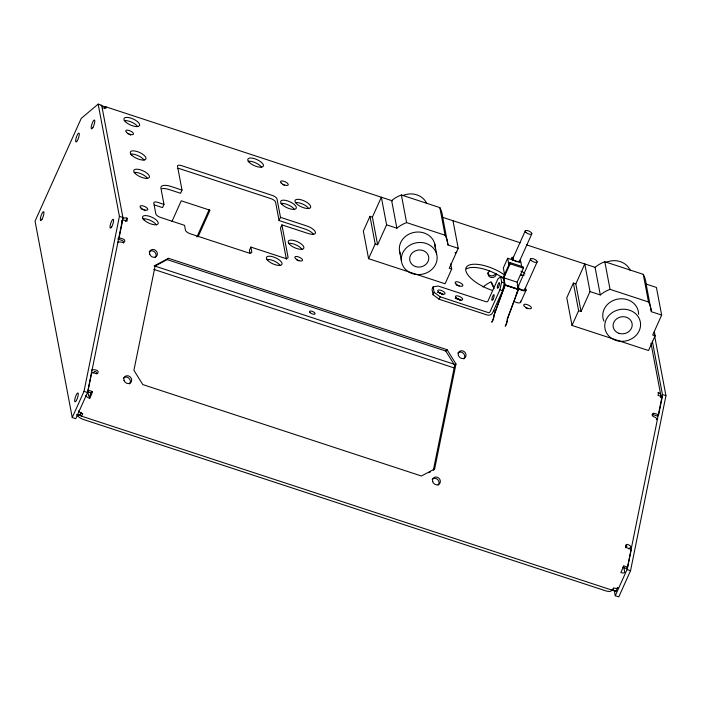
<?xml version="1.0" encoding="UTF-8"?>
<svg xmlns="http://www.w3.org/2000/svg" width="701" height="701" viewBox="0 0 701 701"><rect width="100%" height="100%" fill="white"/><g stroke="black" fill="none" stroke-linecap="round" stroke-linejoin="round"><path stroke-width="1.05" d="M72.247 417.559L84.015 391.36L119.415 216.346L98.158 104.125L101.671 105.273L122.92 217.503L87.529 392.516L75.752 418.707L72.247 417.559L35.05 221.157L81.237 118.39L98.158 104.125M654.41 334.745L665.95 395.671L630.549 570.684L618.781 596.875L615.268 595.727L627.044 569.536L662.436 394.523L652.316 341.08M123.306 243.089A1.901 1.665 44.7 0 0 122.044 240.408L117.829 239.023L119.135 237.709L122.771 219.807L126.986 221.192A4.565 1.104 -71.8 0 0 127.144 218.931L126.995 218.125A4.565 4.057 -10.7 0 0 122.482 218.843M455.983 363.985L454.677 365.309L433.323 470.292L434.629 468.978L455.983 363.985L447.089 349.711L168.485 258.301L155.263 265.32L133.917 370.312L142.802 384.586L421.406 475.997L434.629 468.978M622.979 567.372L626.343 568.476L627.649 567.162L631.286 549.26L627.08 547.875A1.901 1.665 44.7 0 1 625.669 545.615A1.901 1.665 44.7 0 1 627.763 544.502A4.565 1.928 11.5 0 1 630.409 547.463L628.937 548.953M652.21 414.598A1.901 1.665 44.7 0 1 653.13 414.659L657.345 416.043L658.651 414.729L662.287 396.827L658.073 395.443A4.565 1.104 -71.8 0 0 658.239 393.191L658.081 392.376A4.565 4.057 -10.7 0 1 660.57 397.598M104.817 108.646L105.211 106.911L100.997 105.527M499.901 289.811L501.653 282.082L500.637 276.685L503.283 277.552L504.308 282.95L502.556 290.687L499.901 289.811L490.034 311.779A1.437 1.279 -10.7 0 1 488.159 312.55L440.175 296.812L434.138 292.299L433.122 286.902L438.134 286.017L486.117 301.763A1.437 1.279 -10.7 0 0 487.984 300.983L497.859 279.024L500.637 276.685M91.445 370.084A4.565 1.928 11.5 0 1 96.668 370.242A1.901 1.665 44.7 0 1 98.087 372.511A1.901 1.665 44.7 0 1 95.984 373.624L91.77 372.24L88.133 390.142L92.348 391.526L91.042 392.84L89.43 396.591L89.754 398.308A4.565 1.779 24.2 0 1 85.399 395.452M507.13 319.227L518.372 289.373L505.106 285.018L493.749 315.836A3.601 0.867 -71.8 0 1 491.892 321.689M505.106 285.018L494.074 315.17A4.434 1.069 -71.8 0 1 491.778 322.39M518.372 289.373L507.34 319.516A4.434 1.069 -71.8 0 1 505.474 326.096M125.558 221.323L126.995 218.125M162.01 188.665A11.987 4.662 24.2 0 1 169.528 189.656L180.578 193.283L182.015 190.085L170.965 186.457A11.987 4.662 24.2 0 0 160.923 188.227L163.99 204.412L162.553 207.61L156.367 205.577A4.793 1.866 24.2 0 0 154.211 205.139M76.83 414.536L79.467 415.404A1.901 0.456 -71.8 0 1 80.01 415.281L81.298 412.407M89.754 398.308L91.174 395.162A4.565 1.104 -71.8 0 0 92.348 391.526M171.99 221.411L181.252 200.793L210.002 210.221L198.094 236.728M196.885 236.982L209.24 209.494M182.015 190.085L177.519 166.339A4.793 1.866 24.2 0 1 181.533 165.638L272.19 195.377A4.793 1.866 24.2 0 1 277.018 198.988L280.496 217.336L307.029 226.037A8.394 3.268 24.2 0 1 315.485 232.355A8.394 3.268 24.2 0 1 308.458 233.591L281.925 224.89L288.058 257.258A4.793 1.866 24.2 0 1 284.045 257.968L250.879 247.085L249.442 250.283L249.994 253.201M313.601 234.493A8.394 3.268 24.2 0 0 305.592 229.236L279.059 220.535L280.496 217.336M281.925 224.89L280.488 228.088L286.42 259.414M369.962 216.346L375.193 243.974L377.62 244.772L372.389 217.144L369.962 216.346L363.346 231.058L368.577 258.687L445.082 283.782L451.698 269.079L450.69 263.76M372.389 217.144L381.353 197.2L386.593 224.828L377.62 244.772M368.577 258.687L375.193 243.974M433.122 286.902L432.035 289.32L433.052 294.718L439.089 299.231L487.072 314.968A4.32 3.838 -10.7 0 0 492.68 312.646L505.184 284.843L503.853 277.824L517.119 282.179L518.451 289.198L505.184 284.843M433.052 294.718L434.138 292.299M452.995 220.701L458.226 248.329L449.262 268.281L451.698 269.079M439.089 299.231L440.175 296.812M521.649 266.327L520.948 262.621L507.682 258.275L503.336 267.94L504.562 274.415M502.748 278.446L509.899 262.524L523.165 266.879L523.41 268.176L517.154 282.109M503.441 278.744L510.144 263.821L509.899 262.524M512.834 258.555L525.242 230.944M519.406 261.491L531.814 233.889M518.153 286.613L530.561 259.002M516.216 294.157L518.004 290.188M524.716 289.548L537.124 261.946M520.65 302.254L526.083 290.161M573.383 283.09L578.614 310.718L581.05 311.516L575.819 283.887L573.383 283.09L566.776 297.802L572.007 325.43L648.513 350.526L655.12 335.823L654.313 331.573M575.819 283.887L584.783 263.944L590.014 291.572L581.05 311.516M572.007 325.43L578.614 310.718M526.495 244.833L595.088 267.335A30.888 27.462 -10.7 0 1 604.814 261.727L643.273 274.345A30.888 27.462 -10.7 0 1 646.138 284.071L656.425 287.445L661.656 315.073L652.692 335.025L655.12 335.823M611.798 589.769A4.565 1.104 -71.8 0 0 613.918 587.99A4.565 1.779 24.2 0 0 617.739 587.315L616.013 591.153L612.499 589.997L613.366 588.078M121.466 221.13L122.771 219.807M154.903 266.143L167.18 259.624L168.485 258.301M92.926 373.09L94.495 371.539L95.371 371.565A1.901 1.665 44.7 0 1 96.782 373.826M167.18 259.624L445.783 351.035L447.089 349.711M625.423 547.805L626.948 546.237L626.457 545.816A1.901 1.665 44.7 0 0 625.537 545.755M428.6 472.798L430.493 471.799M447.948 244.956A30.888 27.462 -10.7 0 0 445.082 235.229L406.615 222.611A30.888 27.462 -10.7 0 0 396.871 228.202L391.64 200.574A30.888 27.462 -10.7 0 1 401.384 194.983L439.851 207.601A30.888 27.462 -10.7 0 1 442.717 217.328L447.948 244.956L458.226 248.329M105.571 106.727L392.42 200.845M442.305 217.214L520.256 242.783M590.014 291.572L600.293 294.946A30.888 27.462 -10.7 0 1 610.045 289.355L648.504 301.973A30.888 27.462 -10.7 0 1 651.369 311.7L661.656 315.073M510.144 263.821L523.41 268.176M386.593 224.828L396.871 228.202M501.653 282.082L504.308 282.95M505.246 285.228L518.512 289.574M493.592 310.631L495.633 311.305M163.99 204.412L157.804 202.379A4.793 1.866 24.2 0 0 153.791 203.088L155.832 213.875A4.793 1.866 24.2 0 0 160.66 217.485L184.547 225.319L185.458 230.182A4.793 1.866 24.2 0 0 190.295 233.784L247.786 252.649A4.793 1.866 24.2 0 0 251.799 251.939L250.879 247.085M119.415 216.346L122.92 217.503M662.436 394.523L665.95 395.671M119.135 237.709L123.341 239.094A1.901 1.665 44.7 0 1 124.752 241.354A1.901 1.665 44.7 0 1 122.657 242.467A4.565 1.928 11.5 0 0 117.426 242.309M658.651 414.729L654.436 413.345A1.901 1.665 44.7 0 0 652.342 414.457A1.901 1.665 44.7 0 0 653.753 416.727A4.565 1.928 11.5 0 1 656.399 419.689M154.167 265.828L454.826 364.467M153.773 269.368L454.432 368.007M627.649 567.162L623.434 565.777A4.565 1.104 -71.8 0 1 622.26 569.414L620.849 572.559A4.565 1.779 24.2 0 0 624.67 571.885L623.75 567.03M87.669 391.736L91.042 392.84M84.015 391.36L87.529 392.516M627.044 569.536L630.549 570.684M77.373 414.422L80.01 415.281M81.132 416.026L615.469 591.267A1.901 0.456 -71.8 0 1 616.013 591.153M89.43 396.591L88.668 396.021L87.748 391.167M445.783 351.035L454.677 365.309M491.419 282.117L493.749 287.007M494.074 288.724L490.814 281.881A46.765 41.569 -10.7 0 0 482.954 287.016M646.138 284.071L651.369 311.7M643.273 274.345L648.504 301.973M650.949 343.131L660.868 395.495M604.814 261.727L610.045 289.355M595.061 267.318L600.293 294.946M614.251 590.365L615.268 595.727M507.682 258.275L508.908 264.741M439.851 207.601L445.082 235.229M434.655 243.58L436.635 254.051M401.384 194.983L406.615 222.611M399.447 250.572L401.428 261.044M279.059 220.535L275.581 202.186A4.793 1.866 24.2 0 0 270.752 198.576L180.096 168.836A4.793 1.866 24.2 0 0 177.94 168.398M80.343 413.572L80.711 415.518A4.565 1.104 -71.8 0 0 82.823 413.73A4.565 1.779 24.2 0 1 78.468 410.874M507.016 320.76A3.601 0.867 -71.8 0 1 505.158 326.044M524.751 289.171A3.601 1.402 24.2 0 1 520.449 289.162A3.601 1.402 24.2 0 1 518.871 286.166M525.286 288.269A5.1 1.98 24.2 0 1 524.155 290.836A5.1 1.98 24.2 0 1 517.583 287.892M517.145 285.596A5.1 1.98 24.2 0 1 518.705 285.325M520.422 301.062A5.1 1.98 24.2 0 1 519.204 302.928A5.1 1.98 24.2 0 1 514.026 301.386M513.106 260.553A5.1 1.98 24.2 0 1 513.395 257.267M519.976 260.211A5.1 1.98 24.2 0 1 520.405 262.507M519.248 260.658A3.601 1.402 24.2 0 1 518.679 261.937M517.277 261.867A3.601 1.402 24.2 0 1 516.427 261.639M515.559 261.307A3.601 1.402 24.2 0 1 513.561 258.108M496.387 274.109A4.197 3.733 -10.7 0 1 490.157 277.123A4.197 3.733 -10.7 0 1 489.675 270.928M495.782 273.346A4.197 3.733 -10.7 0 1 491.383 275.817A4.197 3.733 -10.7 0 1 487.773 272.742M456.237 285.053A4.197 1.63 24.2 0 1 459.208 286.201M280.987 203.448A8.517 3.312 24.2 0 1 294.446 209.468M142.89 218.861A8.517 3.312 24.2 0 1 156.349 224.881M295.34 202.589A8.517 3.312 24.2 0 1 308.799 208.609M124.296 120.66A8.517 3.312 24.2 0 1 137.755 126.679M266.713 259.484A8.517 3.312 24.2 0 1 280.172 265.513M141.138 208.994A4.197 1.63 24.2 0 1 142.128 209.257M143.144 209.652A4.197 1.63 24.2 0 1 144.967 210.712M455.808 298.749A3.032 1.183 24.2 0 1 460.268 300.475M492.374 290.398A26.375 10.261 24.2 0 1 466.647 266.783A26.375 10.261 24.2 0 1 504.904 275.169M466.498 268.877A26.375 10.261 24.2 0 1 501.714 277.167M439.308 293A3.032 1.183 24.2 0 1 442.576 294.665M455.676 252.789A4.197 1.63 24.2 0 1 454.931 252.824M456.553 251.825A4.197 1.63 24.2 0 1 456.22 252.597M296.909 260.045A4.197 1.63 24.2 0 1 298.889 260.93M134.101 172.455A8.517 3.312 24.2 0 1 147.56 178.483M282.608 184.503A4.197 1.63 24.2 0 1 284.588 185.388M248.119 161.283A8.517 3.312 24.2 0 1 261.578 167.311M130.631 154.106A8.517 3.312 24.2 0 1 144.082 160.135M288.549 243.37A8.517 3.312 24.2 0 1 302.008 249.398M127.827 133.716A4.197 1.63 24.2 0 1 128.835 134.11M129.808 134.61A4.197 1.63 24.2 0 1 130.666 135.17M524.217 275.274A4.197 1.63 24.2 0 1 520.571 274.538M520.878 271.156A4.197 1.63 24.2 0 1 524.874 273.784M520.449 274.748A4.197 1.63 24.2 0 1 521.421 275.239M525.768 307.809A4.197 1.63 24.2 0 1 527.757 308.694M457.849 353.006A4.197 3.663 44.7 0 1 463.414 353.374A4.197 3.663 44.7 0 1 463.79 358.93M149.173 251.72A4.197 3.663 44.7 0 1 154.737 252.097A4.197 3.663 44.7 0 1 155.123 257.653M432.166 479.282A4.197 3.663 44.7 0 1 437.731 479.65A4.197 3.663 44.7 0 1 438.107 485.206M123.49 378.005A4.197 3.663 44.7 0 1 129.054 378.374A4.197 3.663 44.7 0 1 129.44 383.929M612.446 589.848A1.901 0.456 -71.8 0 1 612.499 589.997M611.964 590.119A1.901 0.456 -71.8 0 1 612.113 589.927M653.236 413.905A4.793 1.157 -71.8 0 1 652.28 415.632M102.661 108.199A4.565 4.057 -10.7 0 1 106.149 108.05L105.991 107.235A4.565 1.104 -71.8 0 0 105.211 106.911M606.014 262.402A17.989 15.992 -10.7 0 1 630.199 270.332M603.929 321.189A17.989 15.992 -10.7 0 1 617.52 299.134A17.989 15.992 -10.7 0 1 638.593 314.302M402.593 195.658A17.989 15.992 -10.7 0 1 426.769 203.588M400.508 254.437A17.989 15.992 -10.7 0 1 414.098 232.39A17.989 15.992 -10.7 0 1 435.163 247.558M437.468 292.448A3.961 1.542 24.2 0 1 443.277 294.7M455.151 298.258A3.961 1.542 24.2 0 1 460.96 300.51M611.631 589.743A7.194 2.795 24.2 0 1 605.611 590.803L83.778 419.592A7.194 2.795 24.2 0 1 76.917 415.088M531.121 260.343A3.601 1.402 24.2 0 0 536.87 262.227A3.601 1.402 24.2 0 0 533.531 258.853A3.601 1.402 24.2 0 0 531.121 260.343M525.811 232.285A3.601 1.402 24.2 0 0 531.551 234.169A3.601 1.402 24.2 0 0 528.221 230.804A3.601 1.402 24.2 0 0 525.811 232.285M310.026 312.541A3.032 1.183 24.2 0 0 314.872 314.127A3.032 1.183 24.2 0 0 312.059 311.288A3.032 1.183 24.2 0 0 310.026 312.541M455.852 283.852A4.197 1.63 24.2 0 0 462.555 286.052A4.197 1.63 24.2 0 0 458.664 282.117A4.197 1.63 24.2 0 0 455.852 283.852M282.047 204.455A8.517 3.312 24.2 0 0 295.647 208.924A8.517 3.312 24.2 0 0 287.76 200.942A8.517 3.312 24.2 0 0 282.047 204.455M143.959 219.877A8.517 3.312 24.2 0 0 157.55 224.338A8.517 3.312 24.2 0 0 149.663 216.355A8.517 3.312 24.2 0 0 143.959 219.877M296.409 203.605A8.517 3.312 24.2 0 0 310 208.066A8.517 3.312 24.2 0 0 302.113 200.083A8.517 3.312 24.2 0 0 296.409 203.605M125.356 121.676A8.517 3.312 24.2 0 0 138.956 126.136A8.517 3.312 24.2 0 0 131.069 118.162A8.517 3.312 24.2 0 0 125.356 121.676M267.782 260.5A8.517 3.312 24.2 0 0 281.373 264.96A8.517 3.312 24.2 0 0 273.486 256.987A8.517 3.312 24.2 0 0 267.782 260.5M140.752 207.794A4.197 1.63 24.2 0 0 147.455 209.993A4.197 1.63 24.2 0 0 143.565 206.059A4.197 1.63 24.2 0 0 140.752 207.794M295.533 258.573A4.197 1.63 24.2 0 0 302.236 260.772A4.197 1.63 24.2 0 0 298.346 256.846A4.197 1.63 24.2 0 0 295.533 258.573M135.17 173.471A8.517 3.312 24.2 0 0 148.761 177.931A8.517 3.312 24.2 0 0 140.875 169.957A8.517 3.312 24.2 0 0 135.17 173.471M281.224 183.04A4.197 1.63 24.2 0 0 287.927 185.239A4.197 1.63 24.2 0 0 284.045 181.305A4.197 1.63 24.2 0 0 281.224 183.04M249.179 162.299A8.517 3.312 24.2 0 0 262.779 166.759A8.517 3.312 24.2 0 0 254.892 158.785A8.517 3.312 24.2 0 0 249.179 162.299M131.692 155.123A8.517 3.312 24.2 0 0 145.291 159.591A8.517 3.312 24.2 0 0 137.405 151.609A8.517 3.312 24.2 0 0 131.692 155.123M289.609 244.386A8.517 3.312 24.2 0 0 303.209 248.846A8.517 3.312 24.2 0 0 295.323 240.872A8.517 3.312 24.2 0 0 289.609 244.386M126.452 132.252A4.197 1.63 24.2 0 0 133.146 134.452A4.197 1.63 24.2 0 0 129.264 130.517A4.197 1.63 24.2 0 0 126.452 132.252M524.392 306.337A4.197 1.63 24.2 0 0 531.095 308.536A4.197 1.63 24.2 0 0 527.213 304.611A4.197 1.63 24.2 0 0 524.392 306.337M458.393 355.407A4.197 3.663 44.7 0 0 465.096 357.606A4.197 3.663 44.7 0 0 462.879 350.921A4.197 3.663 44.7 0 0 458.393 355.407M149.716 254.13A4.197 3.663 44.7 0 0 156.419 256.329A4.197 3.663 44.7 0 0 154.211 249.644A4.197 3.663 44.7 0 0 149.716 254.13M432.71 481.692A4.197 3.663 44.7 0 0 439.413 483.892A4.197 3.663 44.7 0 0 437.205 477.206A4.197 3.663 44.7 0 0 432.71 481.692M124.042 380.415A4.197 3.663 44.7 0 0 130.736 382.615A4.197 3.663 44.7 0 0 128.528 375.929A4.197 3.663 44.7 0 0 124.042 380.415M76.4 400.455A4.679 1.13 -71.8 0 0 78.074 393.068A4.679 1.13 -71.8 0 0 74.946 398.703A4.679 1.13 -71.8 0 0 76.4 400.455M92.926 127.477A4.679 1.13 -71.8 0 0 94.6 120.09A4.679 1.13 -71.8 0 0 91.463 125.724A4.679 1.13 -71.8 0 0 92.926 127.477M77.382 140.586A4.679 1.13 -71.8 0 0 79.064 133.19A4.679 1.13 -71.8 0 0 75.927 138.824A4.679 1.13 -71.8 0 0 77.382 140.586M42.069 219.168A4.679 1.13 -71.8 0 0 43.742 211.781A4.679 1.13 -71.8 0 0 40.614 217.406A4.679 1.13 -71.8 0 0 42.069 219.168M111.722 226.756A4.679 1.13 -71.8 0 0 113.396 219.369A4.679 1.13 -71.8 0 0 110.267 225.003A4.679 1.13 -71.8 0 0 111.722 226.756M613.515 339.433A17.989 15.992 -10.7 0 0 640.574 324.773A17.989 15.992 -10.7 0 0 613.874 311.621A17.989 15.992 -10.7 0 0 613.515 339.433M619.036 333.334A9.595 8.526 -10.7 0 0 632.127 323.757A9.595 8.526 -10.7 0 0 616.801 318.727A9.595 8.526 -10.7 0 0 619.036 333.334M410.085 272.689A17.989 15.992 -10.7 0 0 437.152 258.029A17.989 15.992 -10.7 0 0 410.453 244.877A17.989 15.992 -10.7 0 0 410.085 272.689M415.605 266.59A9.595 8.526 -10.7 0 0 428.697 257.013A9.595 8.526 -10.7 0 0 413.38 251.983A9.595 8.526 -10.7 0 0 415.605 266.59M498.385 287.384A2.997 0.727 -71.8 0 0 499.454 282.643A2.997 0.727 -71.8 0 0 497.447 286.253A2.997 0.727 -71.8 0 0 498.385 287.384M492.952 299.467A2.997 0.727 -71.8 0 0 494.021 294.735A2.997 0.727 -71.8 0 0 492.014 298.346A2.997 0.727 -71.8 0 0 492.952 299.467M438.379 291.993A3.961 1.542 24.2 0 0 444.697 294.07A3.961 1.542 24.2 0 0 441.034 290.354A3.961 1.542 24.2 0 0 438.379 291.993M456.071 297.794A3.961 1.542 24.2 0 0 462.388 299.87A3.961 1.542 24.2 0 0 458.717 296.164A3.961 1.542 24.2 0 0 456.071 297.794"/></g></svg>
